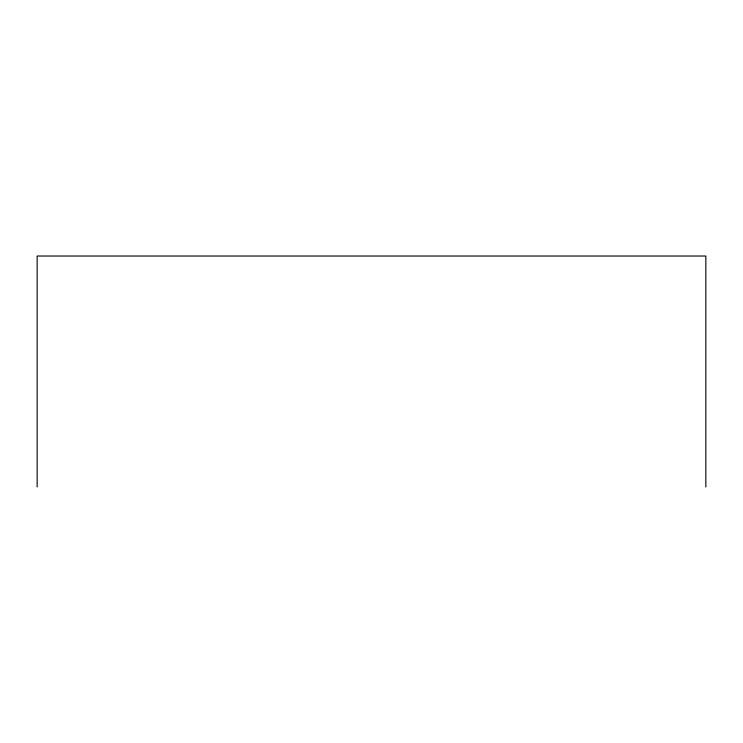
<?xml version="1.0" encoding="UTF-8"?>
<svg xmlns="http://www.w3.org/2000/svg" width="743" height="743" viewBox="0 0 743 743"><rect width="100%" height="100%" fill="white"/><g stroke="black" fill="none" stroke-linecap="round" stroke-linejoin="round"><path stroke-width="1.11" d="M705.85 486.971L705.85 256.029L37.15 256.029L37.15 486.971"/></g></svg>
